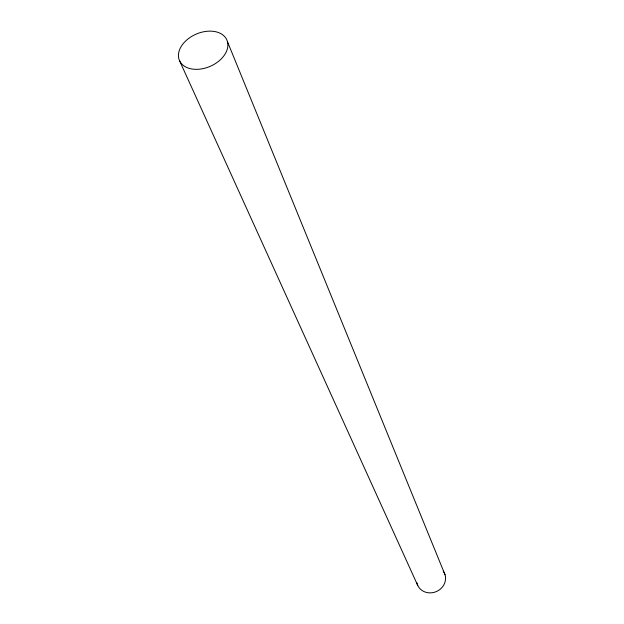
<?xml version="1.0" encoding="UTF-8"?>
<svg xmlns="http://www.w3.org/2000/svg" width="624" height="624" viewBox="0 0 624 624"><rect width="100%" height="100%" fill="white"/><g stroke="black" fill="none" stroke-linecap="round" stroke-linejoin="round"><path stroke-width="0.94" d="M179.642 60.918L417.768 585.515M227.464 41.691A25.834 17.573 -23.3 0 1 194.938 69.311A25.834 17.573 -23.3 0 1 187.083 39.71A25.834 17.573 -23.3 0 1 227.464 41.691L445.052 574.805M443.297 571.233A14.695 13.354 -23.3 0 1 436.277 591.607A14.695 13.354 -23.3 0 1 416.785 582.473"/></g></svg>
